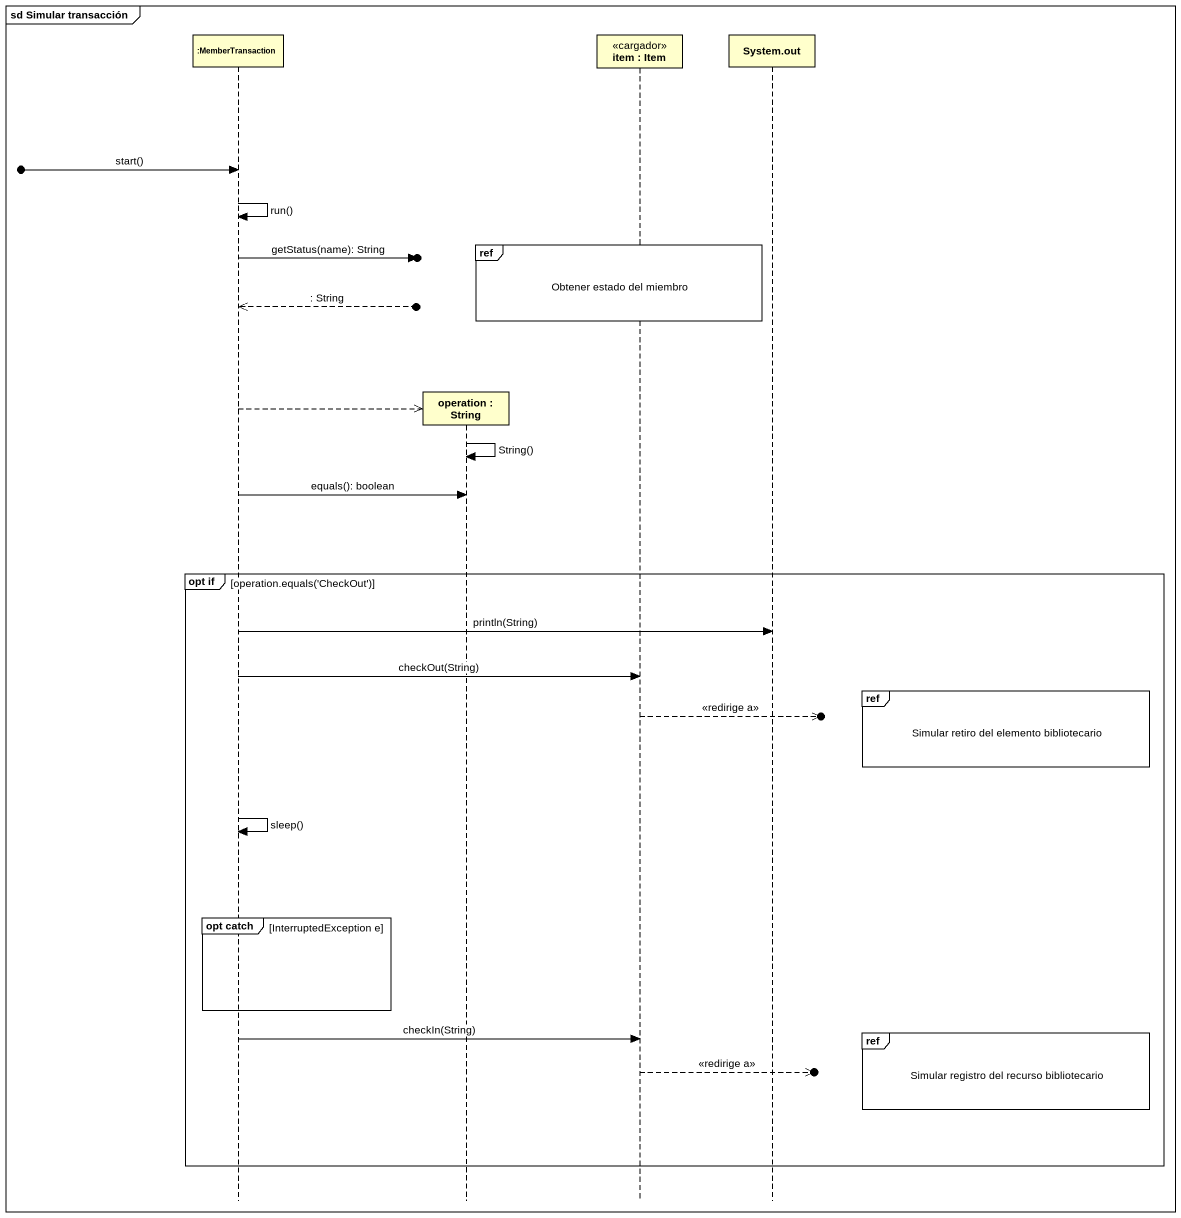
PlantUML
@startuml
mainframe sd Simular transacción
hide footbox
participant ":MemberTransaction" as MemberTransaction
participant "operation : String" as operation
participant "item : Item" as item <<cargador>>
participant "System.out" as System_out

[o-> MemberTransaction : start()
MemberTransaction -> MemberTransaction : run()
ref over item : Obtener estado del miembro
MemberTransaction ->o] : getStatus(name): String
MemberTransaction <<--o] : : String
MemberTransaction -->> operation **
operation -> operation : String()
MemberTransaction -> operation : equals(): boolean
group opt if [operation.equals('CheckOut')]
  MemberTransaction -> System_out : println(String)
  MemberTransaction -> item : checkOut(String)
  ref over System_out : Simular retiro del elemento bibliotecario
  item -->>o] : <<redirige a>>
  MemberTransaction -> MemberTransaction : sleep()
  group opt catch [InterruptedException e]
  end
  ref over System_out : Simular registro del recurso bibliotecario
  MemberTransaction -> item : checkIn(String)
  item -->>o] : <<redirige a>>
end
@enduml
